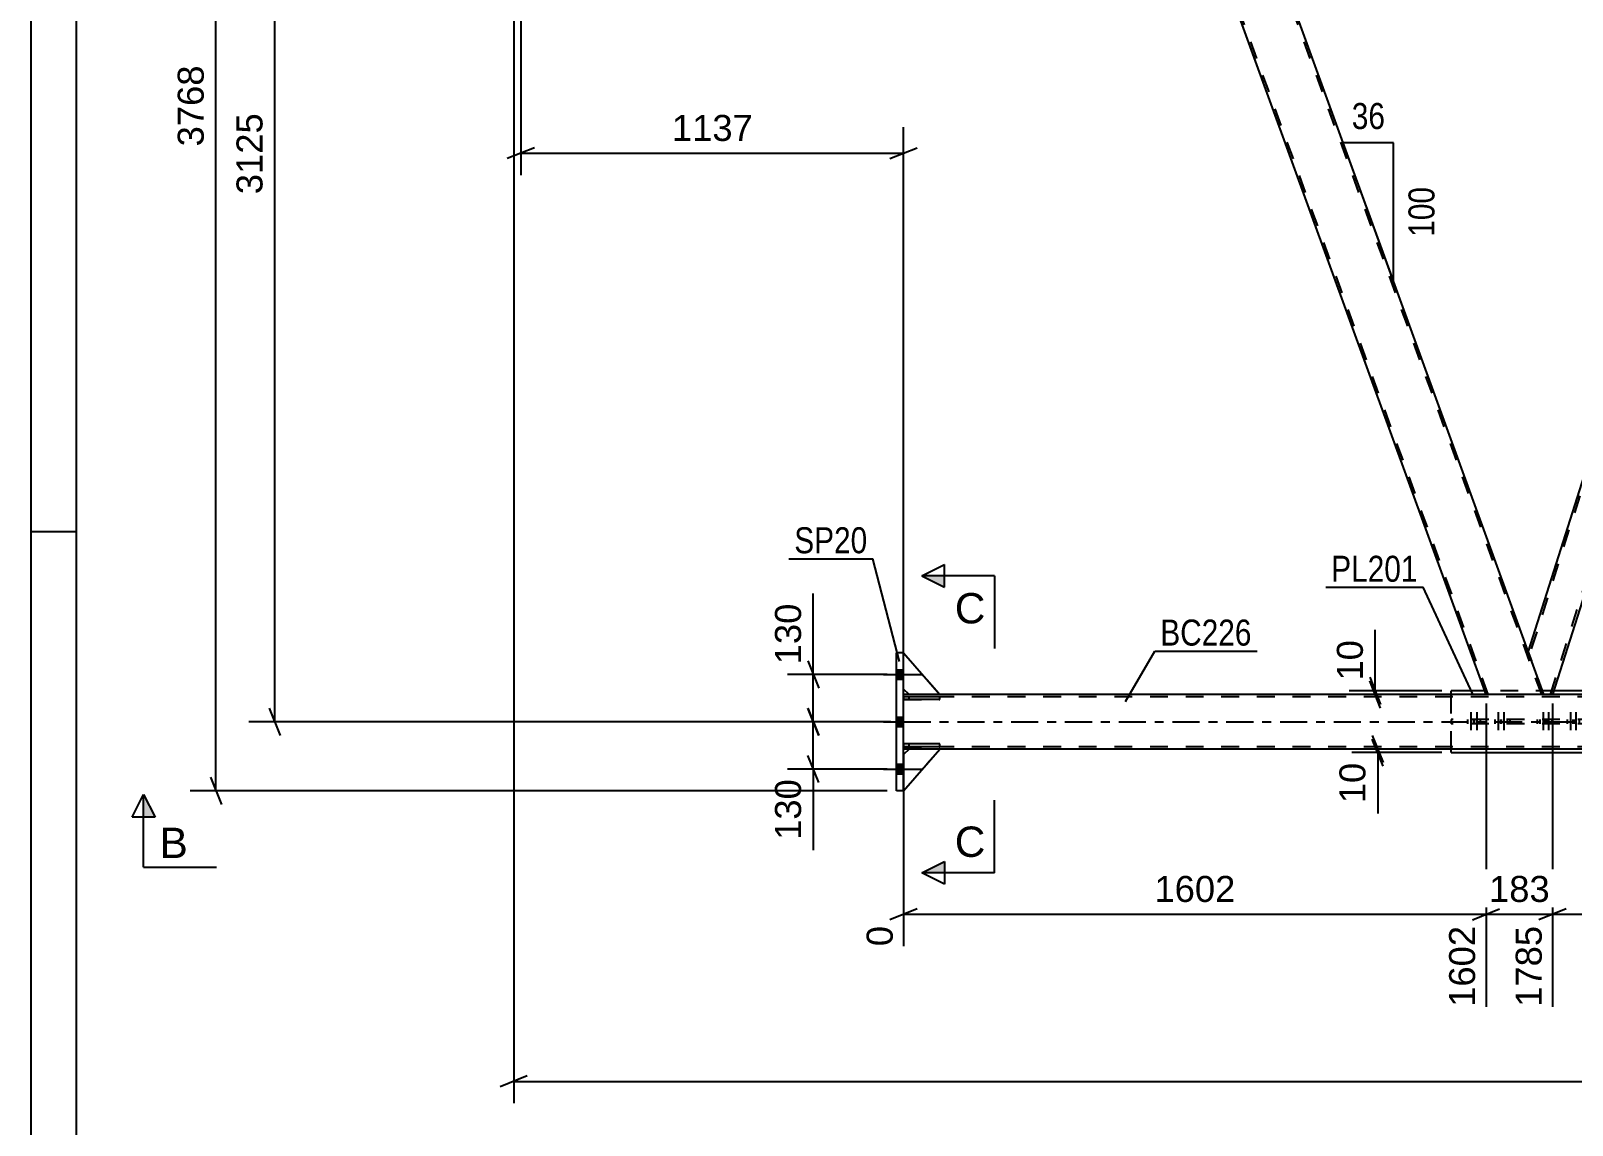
# Model space of a CAD drawing. Header units: millimetres. Extents: x -54 to 787, y -402 to 192.
# Drawn here: x -53.8 to 115.8, y -169.4 to -49 of the extents above; entities that cross this region are included whole.
import ezdxf

# ---------------------------------------------------------------- set-up
doc = ezdxf.new("R2010")
doc.units = ezdxf.units.MM
doc.linetypes.add('DXK_LINE_DOT2', pattern=[3.9198, 1.9599, -1.9599])
doc.linetypes.add('DXK_LINE_DOT3', pattern=[5.9187, 2.979, -0.9799, 0.9799, -0.9799])
doc.styles.add('Arial', font='ARIAL.TTF', dxfattribs={"height": 0.2})
doc.styles.add('Arial Narrow', font='ARIALN.TTF', dxfattribs={"height": 0.2})

# ---------------------------------------------------------------- blocks, each defined once
blk = doc.blocks.new('Unknown-122573057-1115')
at = {"color": 5, "linetype": 'Continuous'}
for p, q in [((-53.78, 191.89), (-53.78, -402.11)), ((-48.78, 186.89), (-48.78, -397.11)), ((-48.78, -104.11), (-53.78, -104.11))]:
    blk.add_line(p, q, dxfattribs=at)
blk = doc.blocks.new('Bolt-122573057-3094 - 2998')
at = {"color": 1, "linetype": 'DXK_LINE_DOT2'}
for p, q in [((104.33, -124.76), (104.33, -125.24)), ((104.69, -123.96), (104.69, -126.96)), ((104.98, -124.76), (104.98, -125.24)), ((105.05, -124.76), (105.05, -125.24)), ((105.34, -123.96), (105.34, -126.96)), ((105.7, -124.76), (105.7, -125.24)), ((107.32, -124.76), (107.32, -125.24)), ((107.68, -123.96), (107.68, -126.96)), ((107.97, -124.76), (107.97, -125.24)), ((108.04, -124.76), (108.04, -125.24)), ((108.33, -123.96), (108.33, -126.96)), ((108.69, -124.76), (108.69, -125.24))]:
    blk.add_line(p, q, dxfattribs=at)
blk = doc.blocks.new('Part-122573057-3120 - 2998')
at = {"color": 2, "linetype": 'Continuous'}
for p, q in [((42.87, -122), (42.27, -122)), ((106.36, -122), (46.27, -122)), ((191.49, -122), (112.74, -122)), ((42.87, -128), (42.27, -128)), ((722.04, -128), (46.27, -128))]:
    blk.add_line(p, q, dxfattribs=at)
at = {"color": 7, "linetype": 'DXK_LINE_DOT2'}
for p, q in [((42.27, -128), (42.27, -122)), ((46.27, -122), (42.87, -122)), ((112.74, -122), (106.36, -122)), ((722.04, -122.24), (42.27, -122.24)), ((722.04, -127.76), (42.27, -127.76)), ((46.27, -128), (42.87, -128))]:
    blk.add_line(p, q, dxfattribs=at)
at = {"color": 7, "linetype": 'DXK_LINE_DOT3'}
blk.add_line((42.27, -125), (722.04, -125), dxfattribs=at)
blk = doc.blocks.new('Part-122573057-3125 - 2998')
at = {"color": 2, "linetype": 'Continuous'}
for p, q in [((106.21, -121.6), (102.51, -121.6)), ((102.51, -122), (102.51, -121.6)), ((118.42, -121.6), (113.82, -121.6)), ((118.42, -122), (118.42, -121.6)), ((102.51, -128.4), (102.51, -128)), ((102.51, -128.4), (118.42, -128.4)), ((118.42, -128.4), (118.42, -128))]:
    blk.add_line(p, q, dxfattribs=at)
at = {"color": 7, "linetype": 'DXK_LINE_DOT2'}
for p, q in [((102.51, -128), (102.51, -122)), ((113.82, -121.6), (106.21, -121.6)), ((118.42, -128), (118.42, -122))]:
    blk.add_line(p, q, dxfattribs=at)
blk = doc.blocks.new('Part-122573057-3583 - 2998')
at = {"color": 2, "linetype": 'Continuous'}
for p, q in [((147.23, -3), (111.01, -117.23)), ((149.92, -7.77), (113.69, -122))]:
    blk.add_line(p, q, dxfattribs=at)
at = {"color": 7, "linetype": 'DXK_LINE_DOT2'}
for p, q in [((147.48, -3), (111.14, -117.6)), ((148.18, -3), (147.23, -3)), ((148.18, -3), (149.92, -7.77)), ((113.44, -122), (149.78, -7.4)), ((112.74, -122), (111.01, -117.23)), ((113.69, -122), (112.74, -122))]:
    blk.add_line(p, q, dxfattribs=at)
blk = doc.blocks.new('Part-122573057-3275 - 2998')
at = {"color": 7, "linetype": 'DXK_LINE_DOT2'}
for p, q in [((118.42, -124.76), (102.51, -124.76)), ((102.51, -124.76), (102.51, -125.24)), ((118.42, -125.24), (102.51, -125.24)), ((108.97, -124.76), (108.97, -125.24)), ((112.01, -125.24), (112.01, -124.76)), ((118.42, -124.76), (118.42, -125.24))]:
    blk.add_line(p, q, dxfattribs=at)
blk = doc.blocks.new('Part-122573057-3292 - 2998')
at = {"color": 7, "linetype": 'DXK_LINE_DOT2'}
for p, q in [((42.87, -128), (42.27, -128.6)), ((42.27, -132.6), (46.27, -128)), ((42.27, -128.6), (42.27, -132.6)), ((46.27, -128), (42.87, -128))]:
    blk.add_line(p, q, dxfattribs=at)
blk = doc.blocks.new('Part-122573057-3304 - 2998')
at = {"color": 7, "linetype": 'DXK_LINE_DOT2'}
for p, q in [((46.27, -122.24), (42.27, -122.24)), ((42.27, -122.24), (42.27, -122.56)), ((42.27, -122.56), (46.27, -122.56)), ((42.87, -122.56), (42.87, -122.24)), ((46.27, -122.56), (46.27, -122.24))]:
    blk.add_line(p, q, dxfattribs=at)
blk = doc.blocks.new('Part-122573057-3305 - 2998')
at = {"color": 7, "linetype": 'DXK_LINE_DOT2'}
for p, q in [((46.27, -127.44), (42.27, -127.44)), ((42.27, -127.44), (42.27, -127.76)), ((42.27, -127.76), (46.27, -127.76)), ((42.87, -127.76), (42.87, -127.44)), ((46.27, -127.76), (46.27, -127.44))]:
    blk.add_line(p, q, dxfattribs=at)
blk = doc.blocks.new('Part-122573057-3384 - 2998')
at = {"color": 2, "linetype": 'Continuous'}
for p, q in [((46.27, -122.24), (42.27, -122.24)), ((42.27, -122.24), (42.27, -122.56)), ((46.27, -122.56), (42.27, -122.56)), ((46.27, -122.48), (46.27, -122.24)), ((46.27, -122.56), (46.27, -122.48))]:
    blk.add_line(p, q, dxfattribs=at)
at = {"color": 7, "linetype": 'DXK_LINE_DOT2'}
for p, q in [((42.87, -122.56), (42.87, -122.24)), ((46.27, -122.48), (46.27, -122.48))]:
    blk.add_line(p, q, dxfattribs=at)
blk = doc.blocks.new('Part-122573057-3385 - 2998')
at = {"color": 2, "linetype": 'Continuous'}
for p, q in [((46.27, -127.44), (42.27, -127.44)), ((42.27, -127.44), (42.27, -127.76)), ((46.27, -127.76), (42.27, -127.76)), ((46.27, -127.52), (46.27, -127.44)), ((46.27, -127.76), (46.27, -127.52))]:
    blk.add_line(p, q, dxfattribs=at)
at = {"color": 7, "linetype": 'DXK_LINE_DOT2'}
for p, q in [((42.87, -127.76), (42.87, -127.44)), ((46.27, -127.52), (46.27, -127.52))]:
    blk.add_line(p, q, dxfattribs=at)
blk = doc.blocks.new('Part-122573057-3387 - 2998')
at = {"color": 7, "linetype": 'DXK_LINE_DOT2'}
for p, q in [((42.27, -121.4), (42.27, -117.4)), ((42.27, -117.4), (46.27, -122)), ((42.87, -122), (42.27, -121.4)), ((46.27, -122), (42.87, -122))]:
    blk.add_line(p, q, dxfattribs=at)
blk = doc.blocks.new('Part-122573057-3432 - 2998')
at = {"color": 2, "linetype": 'Continuous'}
for p, q in [((106.36, -122), (63.05, -3)), ((63.05, -3), (69.43, -3)), ((112.74, -122), (69.43, -3)), ((112.71, -122), (106.36, -122)), ((112.74, -122), (112.71, -122))]:
    blk.add_line(p, q, dxfattribs=at)
at = {"color": 7, "linetype": 'DXK_LINE_DOT2'}
for p, q in [((106.61, -122), (63.3, -3)), ((112.49, -122), (69.18, -3))]:
    blk.add_line(p, q, dxfattribs=at)
blk = doc.blocks.new('Part-122573057-3434 - 2998')
at = {"color": 2, "linetype": 'Continuous'}
for p, q in [((42.27, -117.4), (46.27, -122)), ((42.87, -122), (42.27, -121.4)), ((46.27, -122), (42.87, -122))]:
    blk.add_line(p, q, dxfattribs=at)
at = {"color": 7, "linetype": 'DXK_LINE_DOT2'}
blk.add_line((42.27, -121.4), (42.27, -117.4), dxfattribs=at)
blk = doc.blocks.new('Part-122573057-3436 - 2998')
at = {"color": 2, "linetype": 'Continuous'}
for p, q in [((42.87, -128), (42.27, -128.6)), ((42.27, -132.6), (46.27, -128)), ((46.27, -128), (42.87, -128))]:
    blk.add_line(p, q, dxfattribs=at)
at = {"color": 7, "linetype": 'DXK_LINE_DOT2'}
blk.add_line((42.27, -128.6), (42.27, -132.6), dxfattribs=at)
blk = doc.blocks.new('Part-122573057-3471 - 2998')
at = {"color": 2, "linetype": 'Continuous'}
for p, q in [((41.47, -132.6), (41.47, -117.4)), ((42.27, -117.4), (41.47, -117.4)), ((42.27, -132.6), (42.27, -117.4)), ((42.27, -132.6), (41.47, -132.6))]:
    blk.add_line(p, q, dxfattribs=at)
blk = doc.blocks.new('Bolt-122573057-3645 - 2998')
at = {"linetype": 'Continuous'}
for points in [[(42.27, -120.32), (42.27, -119.28), (41.47, -119.28), (41.47, -120.32)], [(42.27, -120.32), (42.27, -119.28), (41.47, -119.28), (41.47, -120.32)], [(42.27, -120.32), (42.27, -119.28), (41.47, -119.28), (41.47, -120.32)], [(42.27, -125.52), (42.27, -124.48), (41.47, -124.48), (41.47, -125.52)], [(42.27, -125.52), (42.27, -124.48), (41.47, -124.48), (41.47, -125.52)], [(42.27, -130.72), (42.27, -129.68), (41.47, -129.68), (41.47, -130.72)], [(42.27, -130.72), (42.27, -129.68), (41.47, -129.68), (41.47, -130.72)], [(42.27, -130.72), (42.27, -129.68), (41.47, -129.68), (41.47, -130.72)]]:
    blk.add_hatch(color=1, dxfattribs=at).paths.add_polyline_path(points)
at = {"color": 1, "linetype": 'Continuous'}
for p, q in [((40.07, -119.8), (44.27, -119.8)), ((40.07, -119.8), (44.27, -119.8)), ((40.07, -119.8), (44.27, -119.8)), ((41.47, -119.28), (42.27, -119.28)), ((41.47, -119.28), (42.27, -119.28)), ((41.47, -119.28), (42.27, -119.28)), ((41.47, -120.32), (42.27, -120.32)), ((41.47, -120.32), (42.27, -120.32)), ((41.47, -120.32), (42.27, -120.32)), ((40.07, -125), (44.27, -125)), ((40.07, -125), (44.27, -125)), ((41.47, -124.48), (42.27, -124.48)), ((41.47, -124.48), (42.27, -124.48)), ((41.47, -125.52), (42.27, -125.52)), ((41.47, -125.52), (42.27, -125.52)), ((40.07, -130.2), (44.27, -130.2)), ((40.07, -130.2), (44.27, -130.2)), ((40.07, -130.2), (44.27, -130.2)), ((41.47, -129.68), (42.27, -129.68)), ((41.47, -129.68), (42.27, -129.68)), ((41.47, -129.68), (42.27, -129.68)), ((41.47, -130.72), (42.27, -130.72)), ((41.47, -130.72), (42.27, -130.72)), ((41.47, -130.72), (42.27, -130.72))]:
    blk.add_line(p, q, dxfattribs=at)
blk = doc.blocks.new('Bolt-122573057-3664 - 2998')
at = {"color": 1, "linetype": 'DXK_LINE_DOT2'}
for p, q in [((112.28, -124.76), (112.28, -125.24)), ((112.64, -123.96), (112.64, -126.96)), ((112.88, -124.76), (112.88, -125.24)), ((113, -124.76), (113, -125.24)), ((113.24, -123.96), (113.24, -126.96)), ((113.6, -124.76), (113.6, -125.24)), ((115.3, -124.76), (115.3, -125.24)), ((115.66, -123.96), (115.66, -126.96)), ((115.9, -124.76), (115.9, -125.24)), ((116.02, -124.76), (116.02, -125.24)), ((116.26, -123.96), (116.26, -126.96)), ((116.62, -124.76), (116.62, -125.24))]:
    blk.add_line(p, q, dxfattribs=at)
blk = doc.blocks.new('StraightDimension-122573057-4128 - 2998')
at = {"color": 7, "linetype": 'Continuous'}
for p, q in [((31.73, -123.5), (32.93, -126.5)), ((40.87, -125), (29.48, -125)), ((32.33, -130.2), (32.33, -125)), ((32.93, -131.7), (31.73, -128.7)), ((40.47, -130.2), (29.48, -130.2))]:
    blk.add_line(p, q, dxfattribs=at)
at = {"color": 0}
blk.add_wipeout([(31.58, -130.73), (27.38, -130.73), (27.38, -138.6), (31.58, -138.6)], dxfattribs=at)
at = {"color": 7, "linetype": 'Continuous'}
blk.add_line((32.33, -130.2), (32.33, -139.12), dxfattribs=at)
blk.add_line((32.33, -130.2), (32.33, -139.12), dxfattribs=at)
at = {"color": 3, "style": 'Arial'}
blk.add_text('130', height=2.865, rotation=90.0002, dxfattribs=at).set_placement((30.98, -138))
blk = doc.blocks.new('StraightDimension-122573057-4366 - 2998')
at = {"color": 7, "linetype": 'Continuous'}
for p, q in [((-26.33, -1.5), (-27.53, 1.5)), ((-1.64, 0), (-29.78, 0)), ((-26.93, -125), (-26.93, 0)), ((-27.53, -123.5), (-26.33, -126.5)), ((40.47, -125), (-29.78, -125))]:
    blk.add_line(p, q, dxfattribs=at)
at = {"color": 0}
blk.add_wipeout([(-27.68, -57.45), (-31.88, -57.45), (-31.88, -67.55), (-27.68, -67.55)], dxfattribs=at)
at = {"color": 3, "style": 'Arial'}
blk.add_text('3125', height=2.865, rotation=90.0002, dxfattribs=at).set_placement((-28.28, -66.95))
blk = doc.blocks.new('StraightDimension-122573057-3943 - 2998')
at = {"color": 7, "linetype": 'Continuous'}
for p, q in [((106.36, -123), (106.36, -156.37)), ((42.27, -129), (42.27, -149.7)), ((43.77, -145.58), (40.77, -146.78)), ((104.86, -146.78), (107.86, -145.58)), ((42.27, -146.18), (106.36, -146.18))]:
    blk.add_line(p, q, dxfattribs=at)
at = {"color": 0}
blk.add_wipeout([(79.36, -145.43), (79.36, -141.23), (69.27, -141.23), (69.27, -145.43)], dxfattribs=at)
at = {"color": 0, "linetype": 'Continuous'}
for points in [[(41.67, -146.88), (37.47, -146.88), (37.47, -150.3), (41.67, -150.3)], [(105.76, -146.88), (101.56, -146.88), (101.56, -156.97), (105.76, -156.97)]]:
    blk.add_wipeout(points, dxfattribs=at)
at = {"color": 3, "style": 'Arial'}
blk.add_text('1602', height=2.865, dxfattribs=at).set_placement((69.87, -144.83))
at = {"color": 3, "linetype": 'Continuous', "style": 'Arial'}
for s, height, p in [('0', 2.87, (41.07, -149.7)), ('1602', 2.865, (105.16, -156.37))]:
    blk.add_text(s, height=height, rotation=90.0002, dxfattribs=at).set_placement(p)
blk = doc.blocks.new('StraightDimension-122573057-4438 - 2998')
at = {"color": 7, "linetype": 'Continuous'}
for p, q in [((-32.8, 16.62), (-34, 19.62)), ((14.01, 18.12), (-36.25, 18.12)), ((-33.4, -132.6), (-33.4, 18.12)), ((-34, -131.1), (-32.8, -134.1)), ((40.47, -132.6), (-36.25, -132.6))]:
    blk.add_line(p, q, dxfattribs=at)
at = {"color": 0}
blk.add_wipeout([(-34.15, -52.19), (-38.35, -52.19), (-38.35, -62.29), (-34.15, -62.29)], dxfattribs=at)
at = {"color": 3, "style": 'Arial'}
blk.add_text('3768', height=2.865, rotation=90.0002, dxfattribs=at).set_placement((-34.75, -61.69))
blk = doc.blocks.new('StraightDimension-122573057-3712 - 2998')
at = {"color": 7, "linetype": 'Continuous'}
for p, q in [((0.16, -4), (0.16, -64.84)), ((42.27, -121), (42.27, -59.59)), ((1.66, -61.84), (-1.34, -63.04)), ((0.16, -62.44), (42.27, -62.44)), ((40.77, -63.04), (43.77, -61.84))]:
    blk.add_line(p, q, dxfattribs=at)
at = {"color": 0}
blk.add_wipeout([(26.26, -61.69), (26.26, -57.49), (16.17, -57.49), (16.17, -61.69)], dxfattribs=at)
at = {"color": 3, "style": 'Arial'}
blk.add_text('1137', height=2.865, dxfattribs=at).set_placement((16.77, -61.09))
blk = doc.blocks.new('StraightDimension-122573057-3723 - 2998')
at = {"color": 7, "linetype": 'Continuous'}
for p, q in [((93.56, -120.1), (94.76, -123.1)), ((101.51, -121.6), (91.31, -121.6)), ((101.51, -122), (91.31, -122)), ((94.76, -123.5), (93.56, -120.5)), ((94.16, -122), (94.16, -121.6))]:
    blk.add_line(p, q, dxfattribs=at)
at = {"color": 0}
blk.add_wipeout([(93.41, -115.43), (89.21, -115.43), (89.21, -121.07), (93.41, -121.07)], dxfattribs=at)
at = {"color": 7, "linetype": 'Continuous'}
blk.add_line((94.16, -121.6), (94.16, -114.9), dxfattribs=at)
blk.add_line((94.16, -121.6), (94.16, -114.9), dxfattribs=at)
at = {"color": 3, "style": 'Arial'}
blk.add_text('10', height=2.865, rotation=90.0002, dxfattribs=at).set_placement((92.81, -120.47))
blk = doc.blocks.new('StraightDimension-122573057-3740 - 2998')
at = {"color": 7, "linetype": 'Continuous'}
for p, q in [((93.84, -126.5), (95.04, -129.5)), ((95.04, -129.9), (93.84, -126.9)), ((101.51, -128), (91.59, -128)), ((101.51, -128.4), (91.59, -128.4)), ((94.44, -128.4), (94.44, -128))]:
    blk.add_line(p, q, dxfattribs=at)
at = {"color": 0}
blk.add_wipeout([(93.69, -128.92), (89.49, -128.92), (89.49, -134.57), (93.69, -134.57)], dxfattribs=at)
at = {"color": 7, "linetype": 'Continuous'}
blk.add_line((94.44, -128.4), (94.44, -135.1), dxfattribs=at)
blk.add_line((94.44, -128.4), (94.44, -135.1), dxfattribs=at)
at = {"color": 3, "style": 'Arial'}
blk.add_text('10', height=2.865, rotation=90.0002, dxfattribs=at).set_placement((93.09, -133.97))
blk = doc.blocks.new('StraightDimension-122573057-4324 - 2998')
at = {"color": 7, "linetype": 'Continuous'}
for p, q in [((-0.64, -8.6), (-0.64, -166.98)), ((0.86, -163.98), (-2.14, -165.18)), ((-0.64, -164.58), (734.94, -164.58))]:
    blk.add_line(p, q, dxfattribs=at)
blk = doc.blocks.new('StraightDimension-122573057-3905 - 2998')
at = {"color": 7, "linetype": 'Continuous'}
for p, q in [((113.69, -123), (113.69, -156.37)), ((191.49, -123), (191.49, -156.37)), ((115.19, -145.58), (112.19, -146.78)), ((189.99, -146.78), (192.99, -145.58)), ((113.69, -146.18), (191.49, -146.18))]:
    blk.add_line(p, q, dxfattribs=at)
at = {"color": 0}
blk.add_wipeout([(157.64, -145.43), (157.64, -141.23), (147.55, -141.23), (147.55, -145.43)], dxfattribs=at)
at = {"color": 0, "linetype": 'Continuous'}
blk.add_wipeout([(190.89, -146.88), (186.69, -146.88), (186.69, -156.97), (190.89, -156.97)], dxfattribs=at)
at = {"color": 3, "style": 'Arial'}
blk.add_text('1945', height=2.865, dxfattribs=at).set_placement((148.15, -144.83))
at = {"color": 3, "linetype": 'Continuous', "style": 'Arial'}
blk.add_text('3731', height=2.865, rotation=90.0002, dxfattribs=at).set_placement((190.29, -156.37))
blk = doc.blocks.new('StraightDimension-122573057-3924 - 2998')
at = {"color": 7, "linetype": 'Continuous'}
for p, q in [((106.36, -123), (106.36, -156.37)), ((113.69, -123), (113.69, -156.37)), ((104.86, -146.78), (107.86, -145.58)), ((115.19, -145.58), (112.19, -146.78)), ((106.36, -146.18), (113.69, -146.18))]:
    blk.add_line(p, q, dxfattribs=at)
at = {"color": 0}
blk.add_wipeout([(113.96, -145.43), (113.96, -141.23), (106.09, -141.23), (106.09, -145.43)], dxfattribs=at)
at = {"color": 0, "linetype": 'Continuous'}
blk.add_wipeout([(113.09, -146.88), (108.89, -146.88), (108.89, -156.97), (113.09, -156.97)], dxfattribs=at)
at = {"color": 3, "style": 'Arial'}
blk.add_text('183', height=2.865, dxfattribs=at).set_placement((106.69, -144.83))
at = {"color": 3, "linetype": 'Continuous', "style": 'Arial'}
blk.add_text('1785', height=2.865, rotation=90.0002, dxfattribs=at).set_placement((112.49, -156.37))
blk = doc.blocks.new('StraightDimension-122573057-4118 - 2998')
at = {"color": 7, "linetype": 'Continuous'}
for p, q in [((31.73, -118.3), (32.93, -121.3)), ((40.47, -119.8), (29.48, -119.8)), ((32.33, -125), (32.33, -119.8)), ((32.93, -126.5), (31.73, -123.5)), ((40.87, -125), (29.48, -125))]:
    blk.add_line(p, q, dxfattribs=at)
at = {"color": 0}
blk.add_wipeout([(31.58, -111.4), (27.38, -111.4), (27.38, -119.28), (31.58, -119.28)], dxfattribs=at)
at = {"color": 7, "linetype": 'Continuous'}
blk.add_line((32.33, -119.8), (32.33, -110.88), dxfattribs=at)
blk.add_line((32.33, -119.8), (32.33, -110.88), dxfattribs=at)
at = {"color": 3, "style": 'Arial'}
blk.add_text('130', height=2.865, rotation=90.0002, dxfattribs=at).set_placement((30.98, -118.68))
blk = doc.blocks.new('AngleDimension-122573057-10701 - 2998')
at = {"color": 7, "linetype": 'Continuous'}
for p, q in [((94.74, -72.54), (90.64, -61.28)), ((96.19, -61.28), (90.64, -61.28)), ((96.19, -76.5), (90.64, -61.28)), ((96.19, -76.5), (96.19, -61.28))]:
    blk.add_line(p, q, dxfattribs=at)
at = {"color": 0}
for points in [[(95.84, -60.38), (95.84, -56.18), (90.99, -56.18), (90.99, -60.38)], [(101.29, -65.55), (97.09, -65.55), (97.09, -72.23), (101.29, -72.23)]]:
    blk.add_wipeout(points, dxfattribs=at)
at = {"color": 3, "style": 'Arial Narrow'}
blk.add_text('36', height=2.863, dxfattribs=at).set_placement((91.59, -59.78))
blk.add_text('100', height=2.863, rotation=90.0002, dxfattribs=at).set_placement((100.69, -71.63))
blk = doc.blocks.new('Mark-122573057-3116 - 2998')
at = {"color": 0}
blk.add_wipeout([(80.57, -116.62), (80.57, -113.62), (70.52, -113.62), (70.52, -116.62)], dxfattribs=at)
blk.add_wipeout([(80.57, -116.62), (80.57, -113.62), (70.52, -113.62), (70.52, -116.62)], dxfattribs=at)
at = {"color": 30, "linetype": 'Continuous'}
for p, q in [((66.67, -122.79), (69.92, -117.22)), ((69.92, -117.22), (81.17, -117.22))]:
    blk.add_line(p, q, dxfattribs=at)
at = {"color": 3, "style": 'Arial Narrow'}
blk.add_text('BC226', height=2.863, dxfattribs=at).set_placement((70.52, -116.62))
blk = doc.blocks.new('Mark-122573057-3121 - 2998')
at = {"color": 0}
blk.add_wipeout([(98.83, -109.6), (98.83, -106.6), (89.33, -106.6), (89.33, -109.6)], dxfattribs=at)
blk.add_wipeout([(98.83, -109.6), (98.83, -106.6), (89.33, -106.6), (89.33, -109.6)], dxfattribs=at)
at = {"color": 30, "linetype": 'Continuous'}
for p in [(88.73, -110.2), (104.87, -121.89)]:
    blk.add_line(p, (99.43, -110.2), dxfattribs=at)
at = {"color": 3, "style": 'Arial Narrow'}
blk.add_text('PL201', height=2.863, dxfattribs=at).set_placement((89.33, -109.6))
blk = doc.blocks.new('Mark-122573057-3467 - 2998')
at = {"color": 0}
blk.add_wipeout([(38.28, -106.46), (38.28, -103.46), (30.24, -103.46), (30.24, -106.46)], dxfattribs=at)
blk.add_wipeout([(38.28, -106.46), (38.28, -103.46), (30.24, -103.46), (30.24, -106.46)], dxfattribs=at)
at = {"color": 30, "linetype": 'Continuous'}
for p in [(29.64, -107.06), (41.8, -118.36)]:
    blk.add_line(p, (38.88, -107.06), dxfattribs=at)
at = {"color": 3, "style": 'Arial Narrow'}
blk.add_text('SP20', height=2.863, dxfattribs=at).set_placement((30.24, -106.46))
blk = doc.blocks.new('SectionMark-122573057-4969 - 2998')
at = {"linetype": 'Continuous'}
blk.add_hatch(color=6, dxfattribs=at).paths.add_polyline_path([(-40.11, -135.5), (-41.36, -135.5), (-41.36, -133)])
at = {"color": 6, "linetype": 'Continuous'}
for p, q in [((-42.61, -135.5), (-41.36, -133)), ((-41.36, -141), (-41.36, -133)), ((-41.36, -133), (-40.11, -135.5)), ((-40.11, -135.5), (-42.61, -135.5)), ((-41.36, -141), (-33.36, -141))]:
    blk.add_line(p, q, dxfattribs=at)
at = {"color": 0, "linetype": 'Continuous'}
blk.add_wipeout([(-36.5, -140), (-36.5, -136.5), (-39.61, -136.5), (-39.61, -140)], dxfattribs=at)
at = {"color": 3, "linetype": 'Continuous', "style": 'Arial'}
blk.add_text('B', height=3.34, dxfattribs=at).set_placement((-39.61, -140))
blk = doc.blocks.new('SectionMark-122573057-4973 - 2998')
at = {"linetype": 'Continuous'}
for points in [[(46.77, -108.93), (46.77, -110.18), (44.27, -108.93)], [(46.77, -140.37), (46.77, -141.62), (44.27, -141.62)]]:
    blk.add_hatch(color=6, dxfattribs=at).paths.add_polyline_path(points)
at = {"color": 6, "linetype": 'Continuous'}
for p, q in [((44.27, -108.93), (46.77, -107.68)), ((46.77, -110.18), (46.77, -107.68)), ((52.27, -108.93), (44.27, -108.93)), ((44.27, -108.93), (46.77, -110.18)), ((52.27, -108.93), (52.27, -116.93)), ((52.27, -141.62), (52.27, -133.62)), ((44.27, -141.62), (46.77, -140.37)), ((46.77, -140.37), (46.77, -142.87)), ((52.27, -141.62), (44.27, -141.62)), ((46.77, -142.87), (44.27, -141.62))]:
    blk.add_line(p, q, dxfattribs=at)
at = {"color": 0, "linetype": 'Continuous'}
for points in [[(51.27, -114.18), (51.27, -110.68), (47.9, -110.68), (47.9, -114.18)], [(51.27, -139.87), (51.27, -136.37), (47.9, -136.37), (47.9, -139.87)]]:
    blk.add_wipeout(points, dxfattribs=at)
at = {"color": 3, "linetype": 'Continuous', "style": 'Arial'}
for p in [(47.9, -114.18), (47.9, -139.87)]:
    blk.add_text('C', height=3.34, dxfattribs=at).set_placement(p)

msp = doc.modelspace()

# ---------------------------------------------------------------- block references
for name in ['Unknown-122573057-1115', 'Part-122573057-3432 - 2998', 'Part-122573057-3583 - 2998', 'Part-122573057-3471 - 2998', 'Part-122573057-3387 - 2998', 'Part-122573057-3434 - 2998', 'Bolt-122573057-3645 - 2998', 'Part-122573057-3120 - 2998', 'Part-122573057-3125 - 2998', 'Part-122573057-3304 - 2998', 'Part-122573057-3384 - 2998', 'Part-122573057-3275 - 2998', 'Bolt-122573057-3094 - 2998', 'Bolt-122573057-3664 - 2998', 'Part-122573057-3305 - 2998', 'Part-122573057-3385 - 2998', 'Part-122573057-3292 - 2998', 'Part-122573057-3436 - 2998']:
    msp.add_blockref(name, (0, 0))

# ---------------------------------------------------------------- next in the draw order: block references
msp.add_blockref('StraightDimension-122573057-4128 - 2998', (0, 0))

# ---------------------------------------------------------------- next in the draw order: block references
msp.add_blockref('StraightDimension-122573057-4366 - 2998', (0, 0))

# ---------------------------------------------------------------- next in the draw order: block references
msp.add_blockref('StraightDimension-122573057-3943 - 2998', (0, 0))

# ---------------------------------------------------------------- next in the draw order: block references
for name in ['StraightDimension-122573057-4438 - 2998', 'StraightDimension-122573057-3723 - 2998', 'StraightDimension-122573057-3740 - 2998']:
    msp.add_blockref(name, (0, 0))

# ---------------------------------------------------------------- next in the draw order: block references
msp.add_blockref('StraightDimension-122573057-3712 - 2998', (0, 0))

# ---------------------------------------------------------------- next in the draw order: block references
msp.add_blockref('StraightDimension-122573057-4324 - 2998', (0, 0))

# ---------------------------------------------------------------- next in the draw order: block references
for name in ['AngleDimension-122573057-10701 - 2998', 'Mark-122573057-3121 - 2998', 'StraightDimension-122573057-4118 - 2998', 'Mark-122573057-3116 - 2998', 'StraightDimension-122573057-3905 - 2998']:
    msp.add_blockref(name, (0, 0))

# ---------------------------------------------------------------- next in the draw order: block references
for name in ['Mark-122573057-3467 - 2998', 'StraightDimension-122573057-3924 - 2998']:
    msp.add_blockref(name, (0, 0))

# ---------------------------------------------------------------- next in the draw order: block references
msp.add_blockref('SectionMark-122573057-4969 - 2998', (0, 0))

# ---------------------------------------------------------------- next in the draw order: block references
msp.add_blockref('SectionMark-122573057-4973 - 2998', (0, 0))

doc.saveas('drawing.dxf')
